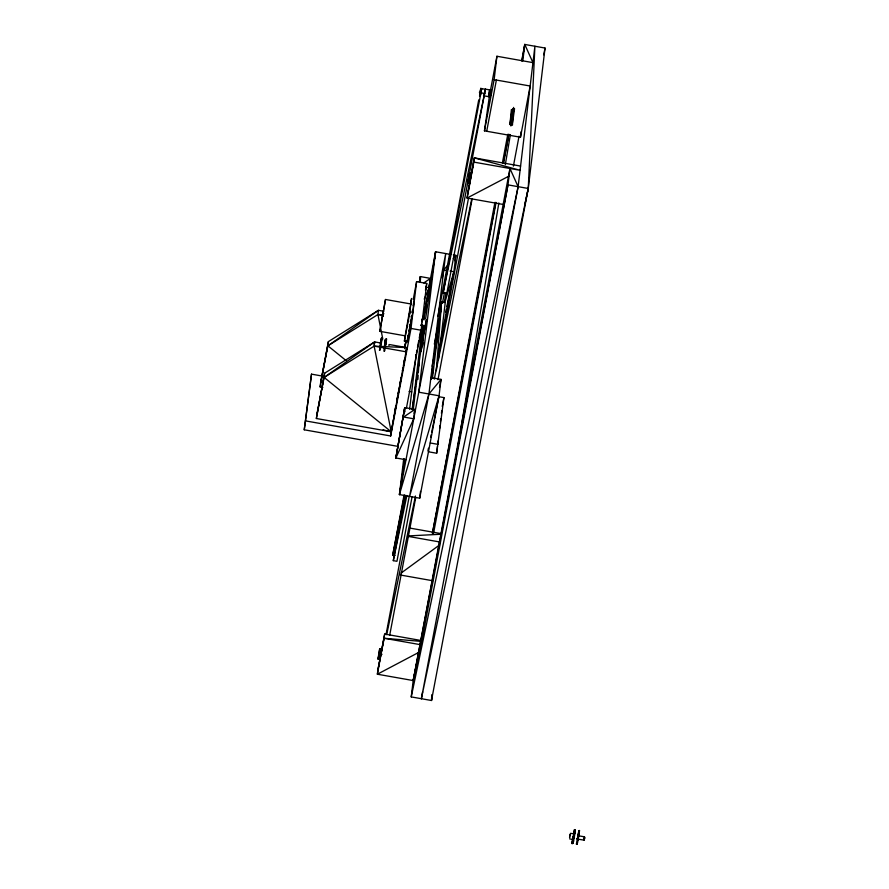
<?xml version="1.0" encoding="UTF-8"?>
<svg xmlns="http://www.w3.org/2000/svg" width="889" height="889" viewBox="0 0 889 889"><rect width="100%" height="100%" fill="white"/><g stroke="black" fill="none" stroke-linecap="round" stroke-linejoin="round"><path stroke-width="1.33" d="M374.669 342.265L374.525 342.865M573.161 837.227L572.938 838.305L573.172 837.371M583.895 840.105L576.583 838.938M569.638 838.883L572.727 839.438L572.827 838.638M570.338 833.36L573.738 833.771L573.672 834.382M573.049 837.805L572.816 838.683L573.205 837.005M381.359 338.453L381.525 337.898L381.337 339.698M385.393 340.254L385.448 339.465L384.548 345.521M386.348 339.565L386.559 338.798L386.415 340.254M409.84 311.961L409.351 314.762L411.574 298.46L410.518 303.982M572.16 843.072L571.994 843.661L572.183 841.827M572.683 843.361L572.594 843.083M573.738 840.138L573.094 842.983L573.172 842.116M574.483 829.737L574.438 830.226M574.638 831.315L575.061 829.648L575.005 830.326M575.161 831.871L575.272 830.582M576.516 844.306L576.494 843.772M578.906 831.015L578.828 830.737M579.172 831.782L579.517 830.437L579.317 832.26M573.138 842.328L573.105 842.983L573.227 841.716M416.085 356.922L416.219 354.155L409.629 409.229M431.754 694.976L431.498 700.499L411.24 696.909L413.196 680.529L509.953 168.499L518.12 186.679L421.375 698.71L528.255 188.468L545.035 48.039L524.777 44.45L521.687 60.796M425.92 311.95L426.52 299.56M584.306 839.738L584.518 838.649M584.673 837.716L584.54 838.127M421.086 325.585L421.142 325.007M480.827 88.355L479.649 95.012L479.938 92.867M489.406 91.511L488.506 96.623L484.149 95.868L485.327 89.133L489.683 89.889L489.128 93.534M485.35 89.222L484.516 94.123M385.37 339.709L385.293 340.031M417.908 379.37L418.174 375.269M418.352 372.547L419.163 360.256L413.229 409.907M425.942 323.729L425.442 326.352L425.62 325.03M382.081 338.453L381.292 341.665M425.898 323.507L425.842 324.263M426.287 321.74L426.62 319.629L426.298 321.073M436.377 370.657L441.566 302.071L445.222 302.716L438.388 359.889M385.815 343.176L385.37 345.988M572.727 839.383L572.927 838.616M434.954 258.621L435.566 251.765L450.779 254.465M420.653 349.488L420.897 346.743M421.275 342.632L421.775 337.153M422.031 334.408L422.775 326.185M423.397 319.34L423.897 313.85M511.386 109.525L509.93 124.604L512.108 109.603M510.342 124.338L509.641 124.16M512.008 113.425L510.808 125.827L511.608 122.904M512.731 108.669L511.331 123.771L513.609 107.413M511.286 125.582L510.597 125.393M511.686 123.504L510.986 123.315M512.875 116.603L512.275 125.016L514.553 108.669M512.631 124.738L511.931 124.56M578.017 838.76L578.239 837.927M385.982 339.142L385.659 340.009M407.206 341.821L407.984 335.231M408.94 330.23L408.907 331.086L409.107 330.464M584.229 839.983L584.073 838.916M575.205 831.604L575.294 830.893M380.248 345.41L380.536 343.432M385.982 339.131L385.404 343.043M398.439 446.467L304.249 429.798L311.517 374.147L322.463 376.091M304.249 429.798L311.517 374.147M389.382 344.532L406.806 347.621L391.204 431.765L316.351 418.508L324.618 373.202L374.647 341.921L381.348 343.11M322.851 387.393L320.129 386.904L320.629 382.692L328.397 341.609L378.425 310.328L383.781 311.272M324.618 373.202L316.351 418.508M328.397 341.609L320.129 386.904M383.092 429.854L391.204 431.765L374.147 346.132L374.647 341.921L324.118 377.414L316.851 414.296M382.792 339.009L377.925 314.539L378.425 310.328L327.897 345.821L320.629 382.692M388.904 345.51L388.982 344.81M305.927 420.964L390.693 435.977L391.593 428.531M405.017 336.042L404.395 341.287L409.951 311.961M390.693 435.977L411.007 328.452L416.608 281.646L426.742 283.435L421.142 330.241L406.484 407.829M404.973 411.785L404.739 407.64L395.883 457.968L404.739 407.64L414.863 409.44L413.752 418.797L395.883 457.968L406.006 459.757M419.764 281.946L420.408 276.59L430.532 278.39L423.42 319.462M382.014 654.26L379.747 655.671L378.547 654.982L380.914 649.526L379.747 655.671L378.069 658.96L379.703 648.837L380.914 649.526L379.325 659.182L378.069 658.96L379.703 648.837L382.381 649.303M421.164 640.513L384.681 634.057L377.892 670.006L377.381 674.218L413.863 680.674M379.747 655.671L379.325 659.182L380.914 649.526M430.887 377.614L441.022 379.403L439.055 395.783L419.708 498.184L399.428 494.595L403.706 458.791M419.075 652.226L377.381 674.218L384.681 634.057M412.452 408.962L422.497 324.896M423.164 319.384L423.82 313.873M420.408 349.855L423.331 325.374M423.986 319.94L425.931 303.616M428.943 286.791L435.566 251.765L418.775 392.193L399.428 494.595L428.931 393.994L445.711 253.565L418.775 392.193L439.055 395.783L431.721 432.076M431.332 378.47L432.81 366.101M432.454 378.303L441.566 302.071M419.708 498.184L420.53 491.35M438.866 351.255L453.89 271.767L455.846 255.354L453.312 254.91M470.837 173.611L469.259 183.267L469.67 179.756L467.992 183.045L468.47 179.067L470.837 173.611L469.625 172.922L467.992 183.045L469.259 183.267L470.837 173.611L469.903 178.533M520.587 166.076L474.348 157.886L467.058 198.058L503.763 204.559M428.465 451.79L436.655 453.234L437.477 446.356M437.81 443.6L438.144 440.844M439.622 428.454L439.944 425.698M440.444 421.575L440.766 418.819M441.433 413.307L441.755 410.562M436.655 453.234L443.922 397.594L438.566 396.65M522.01 60.852L524.777 44.45L532.944 62.63L496.929 56.251L494.128 79.654L530.155 86.022L520.476 137.228L484.449 130.861L489.539 95.334M432.154 694.998L431.498 700.499L528.255 188.468L534.911 46.239L518.12 186.679L411.24 696.909L507.986 184.879L509.953 168.499M511.931 120.215L513.053 110.836M513.197 113.936L513.831 108.591M522.821 60.83L524.777 44.45M520.476 137.228L521.132 131.716M382.059 338.642L381.248 343.865M572.594 843.128L572.938 840.761M575.016 830.282L574.527 833.549M576.494 843.817L576.705 842.261M577.094 843.628L577.117 844.294M578.917 830.971L578.75 832.16M573.605 834.793L573.727 833.782M488.817 94.656L488.994 94.001M412.618 310.783L412.34 312.75M577.194 838.749L577.428 837.805M385.393 340.231L385.237 341.376M374.658 342.409L374.313 344.454M575.016 832.837L575.216 831.504M422.197 319.618L422.286 318.851L421.831 321.896M425.487 325.774L425.931 323.018M386.426 340.243L386.315 340.954M574.338 830.993L574.227 831.737M575.183 831.771L575.083 832.426M577.161 843.105L577.283 842.361M480.971 92.978L481.671 88.478L480.56 95.012M399.428 494.595L404.739 458.924M412.085 409.529L415.552 386.215M415.963 383.47L424.542 325.852M425.564 318.984L435.566 251.765M381.337 339.687L380.581 344.287M572.183 841.872L572.372 840.661M578.761 832.115L578.428 834.238M579.328 832.215L578.75 835.816M584.44 837.238L584.351 837.838M386.315 340.943L386.126 342.209M573.972 838.938L575.094 832.382M584.029 839.616L584.04 839.572M383.626 313.495L383.015 316.251M413.552 303.671L413.618 303.649M425.575 325.185L426.22 322.329M575.039 832.726L574.905 833.526M409.44 326.741L409.762 324.785M572.36 840.705L572.516 839.761M573.583 834.993L573.383 836.16M386.126 342.187L385.804 344.143M574.038 832.937L573.716 834.915M577.461 841.15L577.628 840.172M374.202 343.31L374.325 342.432L374.125 343.721M425.653 324.696L425.931 323.118M426.309 321.818L426.531 320.229L426.22 322.374M488.75 94.712L488.483 96.623M490.528 94.945L491.284 90.167L490.095 96.912L490.45 94.39M572.505 839.805L572.672 838.783M574.538 833.493L574.361 834.515M578.439 834.193L578.261 835.204M578.461 836.671L578.272 837.716M385.404 343.032L385.148 344.554M490.939 92.634C492.106 84.922 489.117 101.757 490.55 94.712M577.617 840.216L577.794 839.172M584.351 837.794L584.229 838.527M411.74 316.517L411.174 319.851M456.013 457.135L456.468 454.401M456.935 451.668L457.391 448.934M457.857 446.2L498.862 202.959M505.308 164.687L510.375 134.628M574.372 834.471L574.005 836.582M578.272 835.16L577.906 837.271M584.462 838.538L584.718 837.227M385.804 344.132L385.526 345.71M410.851 302.493C410.262 306.272 411.674 298.326 410.896 302.249M404.995 337.553C404.406 341.276 405.795 333.431 405.028 337.309M407.807 338.053C407.206 341.843 408.629 333.886 407.851 337.809M573.716 834.871L573.327 836.46M577.783 839.216L577.883 838.66M578.661 836.327L578.761 835.771M584.106 839.216L584.195 838.216M584.384 838.96L584.584 838.227M381.248 343.854L380.414 348.455M385.148 344.543L384.77 346.654M490.606 93.589L490.195 96.345L490.484 95.079M578.572 836.849L578.672 836.282M380.592 344.276L380.114 346.899M410.318 321.496L410.518 320.362M419.441 282.035L420.408 276.59L420.564 279.346M395.883 457.968L404.739 407.64M490.528 93.934L490.784 92.567M573.538 835.916L573.349 837.005M578.583 836.805L577.917 840.438M384.548 345.532L384.048 348.255M490.839 93.223L490.628 94.39M573.338 836.416L572.705 840.472M574.016 836.538L573.638 838.66M577.917 837.227L577.539 839.349M385.437 346.21L384.704 350.122M410.974 320.985L410.362 324.307M426.075 323.129L425.909 324.118M382.626 315.184C384.192 307.438 381.125 323.385 382.692 315.628M383.181 315.284L383.581 313.217M384.77 346.643L384.493 348.188M480.238 91.134L480.816 88.333M490.684 93.178L490.861 92.134M574.038 836.96L573.905 837.671M380.359 343.532L380.803 341.109M488.972 94.39L489.072 93.589M578.339 836.082L578.539 835.027M380.114 346.877L379.447 350.366M405.04 345.877L406.051 340.454L404.951 345.821M392.46 424.975L391.204 431.765L324.118 377.414L374.147 346.132L406.806 347.621L406.051 351.688L406.806 347.621M392.96 422.264L393.46 419.541M393.971 416.83L395.983 405.973M397.239 399.194L397.739 396.472M398.25 393.76L398.75 391.049M400.006 384.259L401.272 377.481M402.528 370.691L403.028 367.979L402.45 370.646M403.528 365.257L404.795 358.478L403.473 365.235M425.731 324.074L420.553 351.988L423.497 342.898M421.375 698.71L422.642 691.886M573.638 838.616L573.449 839.649M577.539 839.305L577.35 840.338M384.493 348.166L384.315 349.144M385.582 343.41L386.093 340.765M411.129 316.995L411.329 315.939M573.494 834.182L574.15 830.848M578.528 835.071L578.806 833.626M385.193 342.332L385.448 341.043M413.263 299.337L416.608 281.646M404.706 348.688L406.24 340.554M413.085 305.783L413.574 303.182M394.516 412.64L395.794 405.873M397.083 399.094L397.594 396.383M398.105 393.683L399.383 386.904M399.894 384.192L401.172 377.425M419.408 281.88L420.408 276.59M425.453 290.236L426.742 283.435M416.474 352.811L416.985 350.122M417.486 347.421L418.763 340.687M419.275 337.998L420.541 331.253M423.542 315.384L424.042 312.739M427.931 292.181L428.531 288.958M421.675 328.708L422.419 324.741M414.118 413.396L414.863 409.44L403.617 417.008L413.752 418.797M442.222 278.057L443.755 269.967L448.078 264.755M395.172 555.458L392.727 555.025L404.062 495.073M437.788 316.562L478.727 99.89M443.122 292.87L480.916 92.812L484.583 93.456L446.778 293.514L443.122 292.87L484.583 93.456M409.296 495.951L396.95 561.292L393.294 560.648L405.64 495.306M432.176 366.257L437.844 336.286M444.278 302.216L446.078 292.681M431.421 378.87L433.221 369.346L431.243 378.836M454.824 260.744L455.846 255.354L453.257 258.488M386.059 634.513L412.063 496.84M468.514 198.091L434.31 379.147L471.815 198.669M490.05 92.634L496.929 56.251M484.449 130.861L494.128 79.654M389.715 635.157L415.73 497.484M437.966 379.792L472.17 198.736M486.705 131.261L496.384 80.043M439.488 387.482L441.022 379.403L428.931 393.994L409.585 496.384L439.055 395.783M442.255 406.429L443.922 397.594M494.929 202.414L432.398 533.333L495.74 202.448M502.396 162.931L507.797 134.328M433.532 533.378L496.062 202.459M503.518 162.965L508.919 134.372M513.398 166.121L519.054 136.161M543.746 54.851L545.035 48.039M573.461 839.605L573.194 841.005M578.05 834.493L578.395 832.682M577.361 840.294L576.861 842.828M490.828 92.367L491.184 90.734L490.906 92M503.285 162.965L508.752 134.361M380.414 348.432L380.081 350.122M384.748 342.687L385.104 340.898M384.315 349.121L383.915 351.155M410.162 325.352L409.34 329.475M425.82 322.574L421.197 346.599L423.442 340.098M574.238 833.326L574.65 831.271M577.839 840.861L577.506 842.572M384.781 342.476L385.004 341.354M574.616 833.593L574.783 832.793M421.419 324.141L421.108 325.541M574.661 833.404L574.905 832.16M573.905 837.627L573.749 838.383M380.892 340.676L381.359 338.442M384.715 350.11L384.481 351.255M414.33 299.182L412.774 312.361L407.218 341.776M425.798 324.618L425.575 325.696M392.727 555.025L404.539 495.151M434.332 344.11L441.311 308.727M442.389 303.293L444.533 292.403M467.558 193.835L474.348 157.886L520.076 170.288L473.848 162.109L467.058 198.058L509.23 175.966M377.892 670.006L384.181 638.269L421.053 641.38M573.194 840.95L572.961 842.139M489.406 91.111L489.672 89.9M574.772 832.837L574.872 832.337M445.733 312.072L446.278 309.383M446.823 306.694L453.89 271.767L450.09 271.089M427.92 450.89L428.465 448.2M430.632 437.444L431.176 434.765M572.549 841.261L572.149 843.116M573.594 840.872L573.449 841.583M573.638 837.816L573.516 838.371M577.539 838.505L577.506 838.683M386.704 634.624L415.452 496.029M577.506 842.528L577.361 843.25M393.294 560.648L406.884 495.517M412.04 312.317L412.429 310.517M423.62 315.395L424.175 312.761M425.275 307.494L425.831 304.86M426.376 302.227L429.409 287.747L425.62 287.08M418.319 656.104L413.196 680.529L507.986 184.879L528.255 188.468L525.043 203.381M572.972 842.094L572.772 843.005M576.872 842.783L576.672 843.694M569.782 836.66L569.571 837.649L570.138 834.371L569.927 835.349M386.226 340.109L386.348 339.554M578.606 831.682L578.828 830.682M573.349 842.05L573.194 842.694M574.261 830.348L574.461 829.57M572.783 842.961L572.605 843.661M576.683 843.65L576.505 844.35M577.25 843.75L577.105 844.339M481.616 88.678L485.205 89.222M479.504 96.101L480.527 92.334M410.585 304.527L410.796 303.96L385.47 299.471L379.836 331.341L405.162 335.82L410.796 303.96M444.967 302.216L453.89 271.767M479.449 92.212L479.36 92.334M379.892 331.264L385.504 299.526M467.992 183.045L470.414 177.122L469.159 176.9M378.069 658.96L380.492 653.037L379.225 652.815M424.231 299.115L429.409 287.747M401.028 573.127L439.555 544.946M423.786 282.924L430.532 278.39M383.37 314.784L377.925 314.539L327.897 345.821L345.999 360.49M408.829 535.889L441.166 534.245M443.755 269.967L446.289 270.423M377.925 314.539L383.281 315.495M411.007 328.452L421.142 330.241M374.147 346.132L406.306 351.833M409.096 391.427L411.774 391.905M430.287 442.989L438.321 444.411M409.862 528.088L441.144 533.622M407.495 536.267L440.133 542.046M400.183 574.983L432.821 580.761M384.181 638.269L420.664 644.725M578.395 835.771L584.484 836.827M469.625 172.922L471.348 174.811M379.703 648.837L381.414 650.726M485.105 90.122L485.105 90.122"/></g></svg>
